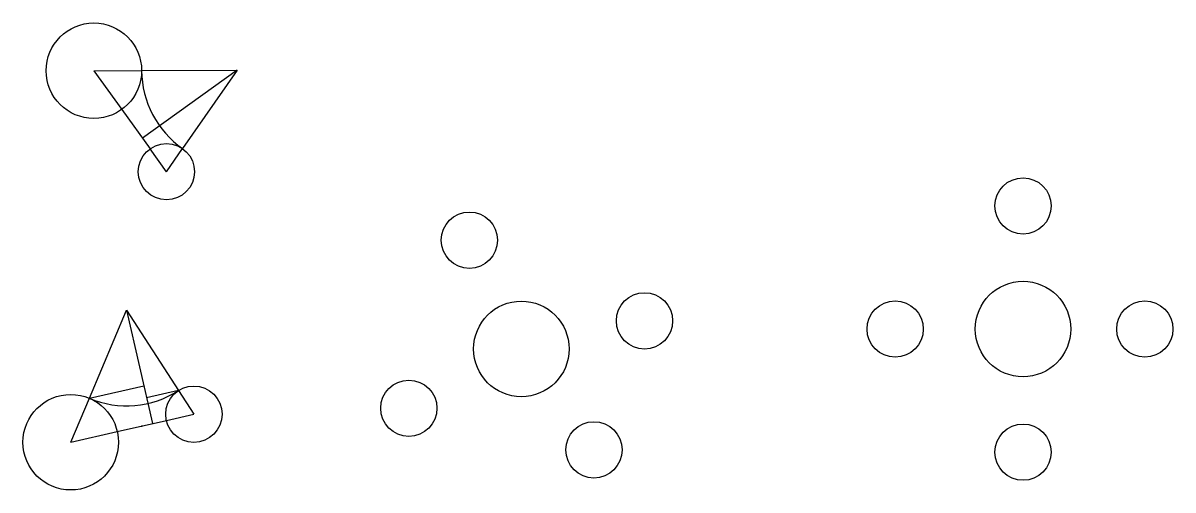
# Model space of a CAD drawing. Header units: inches. Extents: x -32 to 88, y 2 to 51.
import ezdxf

# ---------------------------------------------------------------- set-up
doc = ezdxf.new("R2010")
doc.units = ezdxf.units.IN
doc.header["$MEASUREMENT"] = 0

msp = doc.modelspace()

# ---------------------------------------------------------------- linework, layer by layer
at = {"color": 33}
for p, q in [((-24.38, 46.16), (-19.39, 46.18)), ((-21.47, 42.11), (-18.51, 38)), ((-16.8, 35.61), (-15.11, 38.02)), ((-15.53, 12.74), (-13.93, 10.27)), ((-26.8, 7.34), (-24.85, 11.93)), ((-21.93, 8.45), (-16.8, 9.62))]:
    msp.add_line(p, q, dxfattribs=at)
at = {"color": 2}
for p, q in [((-24.38, 46.16), (-21.47, 42.11)), ((-16.8, 35.61), (-18.51, 38)), ((-16.8, 9.62), (-13.93, 10.27)), ((-26.8, 7.34), (-21.93, 8.45))]:
    msp.add_line(p, q, dxfattribs=at)
at = {"color": 6}
for p, q in [((-19.39, 46.18), (-9.39, 46.22)), ((-9.39, 46.22), (-15.11, 38.02)), ((-24.85, 11.93), (-20.96, 21.14)), ((-20.96, 21.14), (-15.53, 12.74))]:
    msp.add_line(p, q, dxfattribs=at)
at = {"color": 4}
for p, q in [((-9.39, 46.22), (-19.3, 39.1)), ((-20.96, 21.14), (-18.25, 9.29))]:
    msp.add_line(p, q, dxfattribs=at)
at = {"color": 1}
for p, q in [((-24.85, 11.93), (-19.15, 13.23)), ((-15.53, 12.74), (-18.87, 11.98))]:
    msp.add_line(p, q, dxfattribs=at)
for centre, radius in [((-24.38, 46.16), 4.99), ((-16.8, 35.61), 2.94), ((72.71, 32.03), 2.94), ((14.86, 28.45), 2.94), ((72.71, 19.17), 4.99), ((33.16, 20.02), 2.94), ((20.29, 17.09), 4.99), ((59.35, 19.17), 2.94), ((85.44, 19.17), 2.94), ((8.53, 10.89), 2.94), ((-26.8, 7.34), 4.99), ((-13.93, 10.27), 2.94), ((27.88, 6.54), 2.94), ((72.71, 6.3), 2.94)]:
    msp.add_circle(centre, radius)
for centre, start, end in [((-9.39, 46.22), 180.2567, 235.1059), ((-20.96, 21.14), 247.0638, 302.8737)]:
    msp.add_arc(centre, 10, start, end)
at = {"color": 33}
msp.add_point((-19.37, 9.03), dxfattribs=at)

doc.saveas('drawing.dxf')
